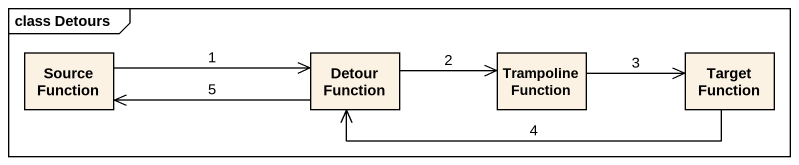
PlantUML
@startuml
mainframe class Detours
hide circle
hide empty members
class "Source Function" as Source_Function
class "Detour Function" as Detour_Function
class "Trampoline Function" as Trampoline_Function
class "Target Function" as Target_Function
Source_Function -right-> Detour_Function : 1
Detour_Function -left-> Source_Function : 5
Detour_Function -right-> Trampoline_Function : 2
Trampoline_Function -right-> Target_Function : 3
Target_Function -left-> Detour_Function : 4
@enduml
